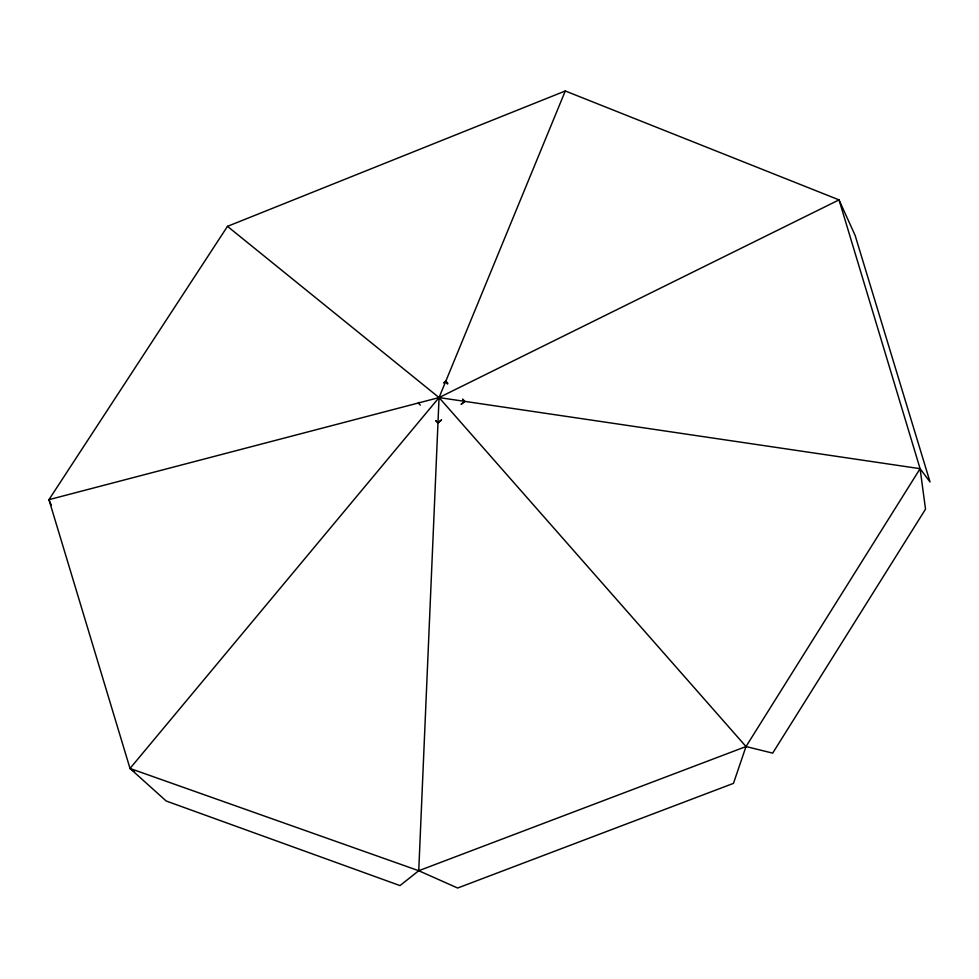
<?xml version="1.0" encoding="UTF-8"?>
<svg xmlns="http://www.w3.org/2000/svg" width="979" height="979" viewBox="0 0 979 979"><rect width="100%" height="100%" fill="white"/><g stroke="black" fill="none" stroke-linecap="round" stroke-linejoin="round"><path stroke-width="1.47" d="M920.089 468.684L746.01 746.549L733.455 783.371L457.646 888.026L418.743 870.723L439.057 397.572L565.287 90.974L839.027 199.887L855.144 235.45L930.05 481.998L920.089 468.684L839.027 199.887L439.057 397.572L48.95 499.669L130.011 768.454L166.21 801.018L399.983 885.591L418.743 870.723L746.01 746.549L772.676 753.132L925.522 509.166L920.089 468.684L439.057 397.572L227.483 226.357L48.95 499.669L51.312 505.188M134.502 771.452L130.011 768.454L439.057 397.572L746.01 746.549M461.219 404.168L464.707 401.366L462.577 399.212M443.511 382.948L445.837 381.1L447.831 383.242M461.293 404.266L464.792 401.488L462.798 399.346M419.024 402.418L418.253 403.018L420.321 405.098M227.483 226.357L565.287 90.974M130.011 768.454L418.743 870.723M445.506 381.908L447.648 384.074M441.456 420.015L437.968 422.806L435.9 420.725L437.968 422.806L441.468 420.028"/></g></svg>
